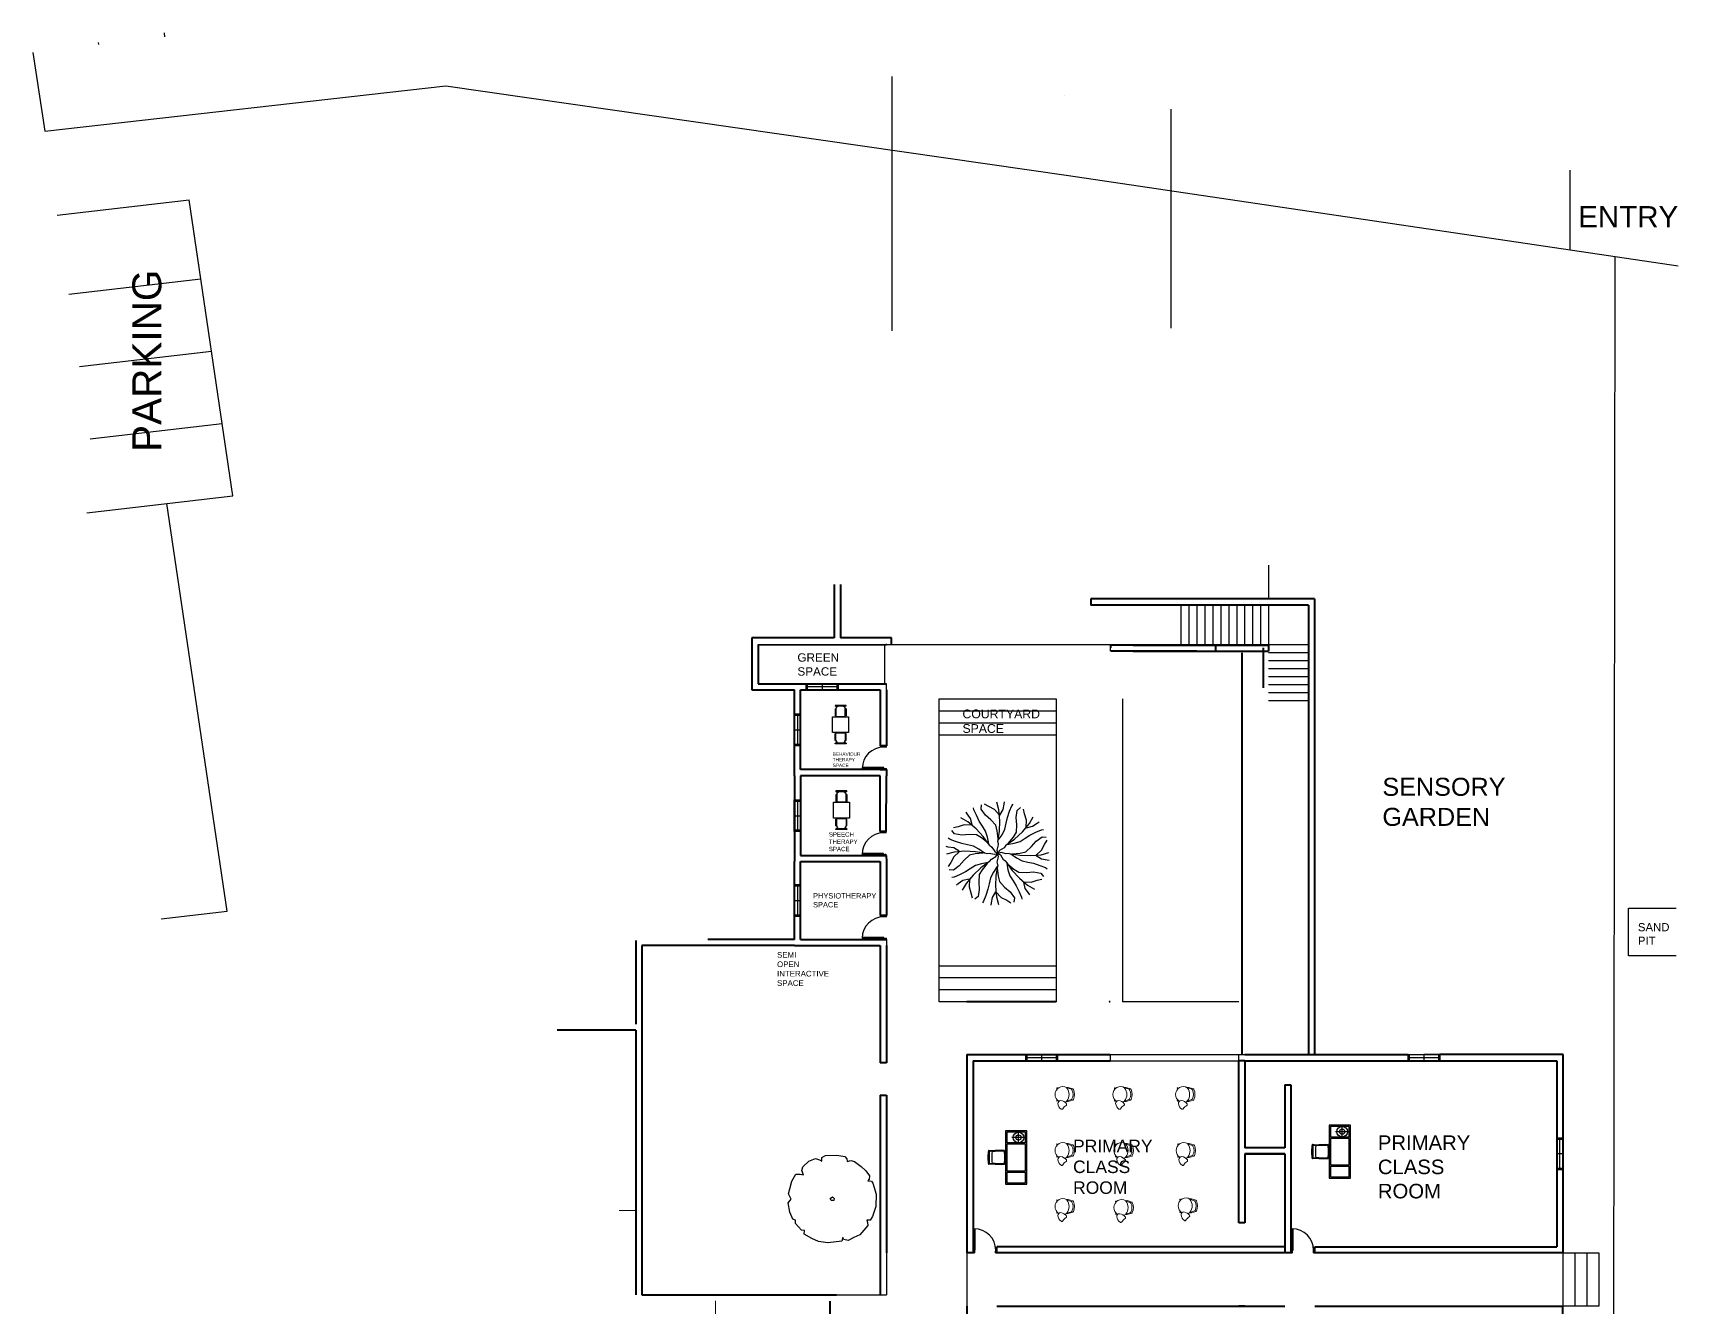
# Model space of a CAD drawing. Header units: metres. Extents: x -353 to 1688, y -477 to 135.
# Drawn here: x 848.8 to 910.7, y 55.9 to 103.8 of the extents above; entities that cross this region are included whole.
import ezdxf

# ---------------------------------------------------------------- set-up
doc = ezdxf.new("R2010")
doc.units = ezdxf.units.M
doc.header["$MEASUREMENT"] = 0
for name, color, linetype in [('door space', 1, 'Continuous'), ('FUR', 7, 'Continuous'), ('WINDOW', 10, 'Continuous')]:
    doc.layers.add(name, color=color, linetype=linetype)
doc.layers.add('ELEVATION', color=160, linetype='Continuous', lineweight=20)
doc.layers.add('WALL', color=2, linetype='Continuous', lineweight=40)
doc.layers.add('STAIR', color=231, linetype='Continuous', plot=False)
doc.layers.add('TEXT', color=141, linetype='Continuous', plot=False)
doc.styles.get("Standard").update_dxf_attribs({"font": 'arial.ttf'})

# ---------------------------------------------------------------- blocks, each defined once
blk = doc.blocks.new('BRANCHZ', base_point=(0.5, 0.5))
for p, q in [((0.876, 0.621), (0.934, 0.663)), ((0.934, 0.663), (0.976, 0.659)), ((0.533, 0.508), (0.5, 0.5)), ((0.584, 0.496), (0.533, 0.508)), ((0.613, 0.5), (0.584, 0.496)), ((0.613, 0.5), (0.717, 0.483)), ((0.629, 0.496), (0.684, 0.458)), ((0.642, 0.496), (0.721, 0.504)), ((0.721, 0.504), (0.776, 0.517)), ((0.776, 0.517), (0.83, 0.567)), ((0.821, 0.479), (0.926, 0.488)), ((0.83, 0.567), (0.876, 0.621)), ((0.876, 0.483), (0.93, 0.533)), ((0.926, 0.488), (1.001, 0.508)), ((0.93, 0.533), (0.959, 0.588)), ((0.959, 0.588), (0.984, 0.629)), ((0.684, 0.458), (0.738, 0.429)), ((0.717, 0.483), (0.821, 0.479)), ((0.738, 0.429), (0.796, 0.416)), ((0.796, 0.416), (0.851, 0.404)), ((0.851, 0.404), (0.913, 0.383)), ((0.876, 0.479), (0.93, 0.446)), ((0.913, 0.383), (0.967, 0.362)), ((0.93, 0.446), (0.984, 0.437)), ((0.967, 0.362), (0.984, 0.35)), ((0.984, 0.437), (1.005, 0.433))]:
    blk.add_line(p, q)
blk = doc.blocks.new('TREE-16')
at = {"xscale": 120, "yscale": 120, "zscale": 120}
for rotation in [90, 134.9999999999999, 44.99999999999985, 180, 224.9999999999999, 270, 314.9999999999998]:
    blk.add_blockref('BRANCHZ', (0, 0), dxfattribs=dict(at, rotation=rotation))
blk.add_blockref('BRANCHZ', (0, 0), dxfattribs=at)
blk = doc.blocks.new('A$C47EF7D3D')
for p, q in [((0, 675), (40, 675)), ((0, 125), (0, 675)), ((40, 125), (0, 125)), ((40, 125), (40, 675)), ((103, 607), (40, 607)), ((103, 193), (40, 193)), ((181, 675), (525, 675)), ((181, 675), (181, 635)), ((181, 125), (181, 165)), ((181, 125), (525, 125)), ((190, 635), (550, 635)), ((550, 165), (190, 165)), ((525, 675), (525, 635)), ((525, 125), (525, 165)), ((550, 635), (550, 165)), ((568, 800), (1368, 800)), ((568, 0), (568, 800)), ((1368, 0), (568, 0)), ((1368, 800), (1368, 0)), ((1746, 635), (1386, 635)), ((1386, 635), (1386, 165)), ((1386, 165), (1746, 165)), ((1755, 675), (1411, 675)), ((1411, 675), (1411, 635)), ((1411, 125), (1411, 165)), ((1755, 125), (1411, 125)), ((1755, 675), (1755, 635)), ((1755, 125), (1755, 165)), ((1834, 607), (1896, 607)), ((1834, 193), (1896, 193)), ((1936, 675), (1896, 675)), ((1896, 125), (1896, 675)), ((1896, 125), (1936, 125)), ((1936, 125), (1936, 675))]:
    blk.add_line(p, q)
for centre, start, end in [((190, 485), 90, 180), ((190, 315), 180, 270), ((1746, 485), 0, 90), ((1746, 315), 270, 0)]:
    blk.add_arc(centre, 150, start, end)
blk = doc.blocks.new('Simple tree 13_cad-block.com')
at = {"color": 0}
for points in [[(-1468, -1499), (-1766, -1175), (-1766, -1008), (-1883, -968), (-2037, -632), (-2103, -179), (-1973, -11), (-2089, 248), (-2025, 481), (-1935, 856), (-1740, 1192), (-1534, 1192), (-1378, 1153), (-1456, 1360), (-1416, 1541), (-1119, 1813), (-809, 1943), (-615, 1878), (-498, 1813), (-498, 1981), (-330, 2085), (227, 2098), (602, 2033), (692, 1917), (718, 1800), (886, 1839), (1068, 1800), (1391, 1555), (1611, 1348), (1779, 1115), (1766, 946), (1701, 868), (1883, 856), (1948, 752), (2102, 235), (2090, -361), (1934, -839), (1818, -1008), (1649, -1008), (1689, -1124), (1701, -1266), (1313, -1719), (1028, -1848), (757, -1991), (550, -1939), (511, -1848), (459, -2017), (-214, -2107), (-653, -2029), (-977, -1900), (-1352, -1681), (-1326, -1512)], [(-58, -76), (-97, 15), (6, 105), (84, 28), (71, -76)]]:
    blk.add_lwpolyline(points, close=True, dxfattribs=at)
blk = doc.blocks.new('Chair 001T')
at = {"lineweight": 18}
for p, q in [((-0.262, 0.497), (-0.209, 0.671)), ((0.262, 0.497), (0.209, 0.671)), ((-0.263, 0.49), (-0.259, 0.449)), ((-0.252, 0.44), (-0.193, 0.615)), ((-0.244, 0.086), (-0.229, 0.101)), ((-0.225, 0.066), (-0.209, 0.081)), ((0.252, 0.44), (0.193, 0.615)), ((0.225, 0.066), (0.209, 0.081)), ((0.244, 0.086), (0.229, 0.101)), ((0.263, 0.49), (0.259, 0.449))]:
    blk.add_line(p, q, dxfattribs=at)
for centre, radius, start, end in [((-0.168, 0.643), 0.05, 110.05096, 145.17761), ((-0.152, 0.586), 0.05, 110.05096, 145.17761), ((0, 0.283), 0.447, 65.49697, 114.50238), ((0, 0.335), 0.343, 60.49988, 119.50012), ((0.152, 0.586), 0.05, 34.82239, 69.94904), ((0.168, 0.643), 0.05, 34.82239, 69.94904), ((-0.248, 0.492), 0.015, 158.80491, 186.07821), ((-0.249, 0.45), 0.01, 186.07821, 309.07376), ((-0.234, 0.076), 0.014, 135, 315), ((0, 0.143), 0.385, 50.81559, 129.07376), ((0.234, 0.076), 0.014, 225, 45), ((0.33, 0.207), 0.1, 173.72269, 276.27731), ((0.528, 0.184), 0.3, 125.10365, 173.65115), ((0.249, 0.45), 0.01, 230.92624, 353.92179), ((0.248, 0.492), 0.015, 353.92179, 21.19509), ((0.307, 0.405), 0.3, 276.34885, 324.89635), ((0.379, 0.396), 0.0404, 31.89445, 124.5708), ((0.753, 0.629), 0.4, 211.89445, 238.12594), ((0.52, 0.256), 0.04, 324.89635, 58.12594)]:
    blk.add_arc(centre, radius, start, end, dxfattribs=at)
blk.add_ellipse((0, 0.288), major_axis=(-0.3, 0), ratio=0.958333, start_param=5.719729, end_param=7.853982, dxfattribs=at)
at = {"lineweight": 18, "extrusion": (0, 0, -1)}
for start_param, end_param in [(6.829419, 7.853982), (5.719729, 6.00949)]:
    blk.add_ellipse((0, 0.288), major_axis=(0.3, 0), ratio=0.958333, start_param=start_param, end_param=end_param, dxfattribs=at)

msp = doc.modelspace()

# ---------------------------------------------------------------- linework, layer by layer
for p, q in [((908.24226, 32.22081), (908.32444, 95.34035)), ((895.28288, 83.72673), (895.28288, 82.45673)), ((891.98288, 82.22673), (891.98288, 80.72673)), ((892.88288, 82.22673), (892.88288, 80.72673)), ((895.28288, 82.22673), (895.28288, 80.72673)), ((880.90288, 80.72673), (880.90288, 80.76673)), ((889.32288, 80.74673), (889.32288, 80.49673)), ((895.28288, 80.72673), (891.98288, 80.72673)), ((880.90288, 79.03673), (880.90288, 79.26673)), ((880.67288, 76.03673), (877.67288, 76.03673)), ((880.67288, 69.64608), (880.67288, 69.64556)), ((880.90288, 65.00165), (880.90288, 69.41556)), ((883.93366, 65.31408), (889.32288, 65.31408)), ((884.16366, 65.31408), (889.32288, 65.31408)), ((894.16366, 65.31408), (894.39366, 65.31408)), ((880.67288, 63.78408), (880.67288, 63.78408)), ((880.67288, 63.78408), (880.67288, 63.78408)), ((883.93366, 58.08408), (883.93366, 56.08408)), ((883.93366, 57.85408), (884.16366, 57.85408)), ((885.06366, 58.08408), (894.16366, 58.08408)), ((885.06366, 57.85408), (894.39366, 57.85408)), ((907.70366, 57.85408), (907.70366, 55.85408)), ((883.93366, 56.08408), (883.93366, 55.85408))]:
    msp.add_line(p, q)
at = {"layer": 'Defpoints'}
for p, q in [((851.27091, 103.31417), (851.2599, 103.38853)), ((853.75497, 103.60588), (853.73296, 103.7546)), ((848.78685, 103.02246), (849.23267, 100.05578)), ((849.23267, 100.05578), (864.32151, 101.76595)), ((864.32151, 101.76595), (887.74872, 98.39308)), ((906.63005, 95.59174), (906.63005, 98.58911)), ((887.74872, 98.39308), (910.6924, 94.98902)), ((849.69419, 96.89274), (854.66232, 97.47615)), ((856.31038, 86.34238), (854.66232, 97.47615)), ((855.1018, 94.50715), (854.66232, 97.47615)), ((850.13368, 93.92373), (855.1018, 94.50715)), ((850.53654, 91.20214), (855.50466, 91.78556)), ((850.9394, 88.48055), (855.90752, 89.06397)), ((850.82132, 85.69779), (856.31038, 86.34238)), ((856.09698, 70.71081), (853.82632, 86.05067)), ((880.84439, 79.25272), (880.84439, 80.75054)), ((880.90288, 80.74673), (889.32288, 80.74673)), ((882.88541, 78.69828), (887.28541, 78.69828)), ((882.88541, 67.29828), (882.88541, 78.69828)), ((887.28541, 78.69828), (887.28541, 67.29828)), ((889.78541, 78.69828), (889.78541, 67.29828)), ((853.61291, 70.4191), (856.09698, 70.71081)), ((908.8203, 70.82916), (910.6203, 70.82916)), ((908.8203, 69.02916), (908.8203, 70.82916)), ((880.90191, 69.64608), (880.90288, 69.41556)), ((910.6203, 69.02916), (908.8203, 69.02916)), ((887.28541, 67.29828), (882.88541, 67.29828)), ((889.28541, 67.31408), (889.28541, 67.29828)), ((880.90288, 57.85408), (880.90288, 56.27423)), ((879.0215, 56.27423), (880.90288, 56.27423))]:
    msp.add_line(p, q, dxfattribs=at)
at = {"layer": 'door space'}
for p, q in [((880.80361, 76.93326), (880.80361, 76.88826)), ((880.90361, 76.93326), (880.80361, 76.93326)), ((880.84361, 76.88826), (880.80361, 76.88826)), ((880.84361, 76.88826), (880.84361, 76.88326)), ((880.90361, 76.88326), (880.84361, 76.88326)), ((880.90361, 76.88326), (880.90361, 76.93326)), ((880.80361, 76.11326), (879.99361, 76.11326)), ((879.99361, 76.07826), (880.80361, 76.07826)), ((880.80361, 76.07826), (880.80361, 76.11326)), ((880.80361, 76.07826), (880.80361, 76.03326)), ((880.80361, 76.07826), (880.84361, 76.07826)), ((880.80361, 76.03326), (880.90361, 76.03326)), ((880.84361, 76.08326), (880.84361, 76.07826)), ((880.84361, 76.08326), (880.90361, 76.08326)), ((880.90361, 76.03326), (880.90361, 76.08326)), ((880.7983, 73.70422), (880.7983, 73.65922)), ((880.8983, 73.70422), (880.7983, 73.70422)), ((880.8983, 73.65422), (880.8983, 73.70422)), ((880.8383, 73.65922), (880.7983, 73.65922)), ((880.8383, 73.65922), (880.8383, 73.65422)), ((880.8983, 73.65422), (880.8383, 73.65422)), ((880.7983, 72.88422), (879.9883, 72.88422)), ((879.9883, 72.84922), (880.7983, 72.84922)), ((880.7983, 72.84922), (880.7983, 72.88422)), ((880.7983, 72.84922), (880.7983, 72.80422)), ((880.7983, 72.84922), (880.8383, 72.84922)), ((880.7983, 72.80422), (880.8983, 72.80422)), ((880.8383, 72.85422), (880.8383, 72.84922)), ((880.8383, 72.85422), (880.8983, 72.85422)), ((880.8983, 72.80422), (880.8983, 72.85422)), ((880.80226, 70.54623), (880.80226, 70.50123)), ((880.90226, 70.54623), (880.80226, 70.54623)), ((880.84226, 70.50123), (880.80226, 70.50123)), ((880.84226, 70.50123), (880.84226, 70.49623)), ((880.90226, 70.49623), (880.84226, 70.49623)), ((880.90226, 70.49623), (880.90226, 70.54623)), ((880.80226, 69.72623), (879.99226, 69.72623)), ((879.99226, 69.69123), (880.80226, 69.69123)), ((880.80226, 69.69123), (880.80226, 69.72623)), ((880.80226, 69.69123), (880.80226, 69.64623)), ((880.80226, 69.69123), (880.84226, 69.69123)), ((880.80226, 69.64623), (880.90226, 69.64623)), ((880.84226, 69.69623), (880.84226, 69.69123)), ((880.84226, 69.69623), (880.90226, 69.69623)), ((880.90226, 69.64623), (880.90226, 69.69623)), ((884.20685, 58.76476), (884.20685, 57.95476)), ((884.24185, 57.95476), (884.24185, 58.76476)), ((896.16858, 58.76408), (896.16858, 57.95408)), ((896.20358, 57.95408), (896.20358, 58.76408)), ((884.20685, 57.95476), (884.16185, 57.95476)), ((884.16185, 57.95476), (884.16185, 57.85476)), ((884.16185, 57.85476), (884.21185, 57.85476)), ((884.20685, 57.95476), (884.24185, 57.95476)), ((884.20685, 57.95476), (884.20685, 57.91476)), ((884.21185, 57.91476), (884.20685, 57.91476)), ((884.21185, 57.91476), (884.21185, 57.85476)), ((885.01685, 57.91476), (885.01185, 57.91476)), ((885.01185, 57.85476), (885.01185, 57.91476)), ((885.01185, 57.85476), (885.06185, 57.85476)), ((885.06185, 57.95476), (885.01685, 57.95476)), ((885.01685, 57.91476), (885.01685, 57.95476)), ((885.06185, 57.85476), (885.06185, 57.95476)), ((896.16858, 57.95408), (896.12358, 57.95408)), ((896.12358, 57.95408), (896.12358, 57.85408)), ((896.12358, 57.85408), (896.17358, 57.85408)), ((896.16858, 57.95408), (896.20358, 57.95408)), ((896.16858, 57.95408), (896.16858, 57.91408)), ((896.17358, 57.91408), (896.16858, 57.91408)), ((896.17358, 57.91408), (896.17358, 57.85408)), ((896.97858, 57.91408), (896.97358, 57.91408)), ((896.97358, 57.85408), (896.97358, 57.91408)), ((896.97358, 57.85408), (897.02358, 57.85408)), ((897.02358, 57.95408), (896.97858, 57.95408)), ((896.97858, 57.91408), (896.97858, 57.95408)), ((897.02358, 57.85408), (897.02358, 57.95408))]:
    msp.add_line(p, q, dxfattribs=at)
for centre, major_axis in [((880.80361, 76.07826), (-0.57276, -0.57276)), ((880.7983, 72.84922), (-0.57276, -0.57276)), ((880.80226, 69.69123), (-0.57276, -0.57276)), ((884.20685, 57.95476), (-0.57276, 0.57276)), ((896.16858, 57.95408), (-0.57276, 0.57276))]:
    msp.add_ellipse(centre, major_axis=major_axis, ratio=1, start_param=3.92699082, end_param=5.49778714, dxfattribs=at)
at = {"layer": 'ELEVATION'}
for p, q in [((871.44887, 59.4474), (870.84887, 59.4474)), ((871.44887, 59.4474), (870.84887, 59.4474)), ((871.44887, 59.4474), (870.84887, 59.4474)), ((874.46624, 56.04644), (874.46617, 56.04423)), ((874.46617, 56.04423), (874.46617, 55.44423))]:
    msp.add_line(p, q, dxfattribs=at)
at = {"layer": 'FUR'}
for p, q in [((897.56481, 62.66286), (897.56481, 60.66286)), ((898.36481, 62.66286), (897.56481, 62.66286)), ((897.61481, 62.61286), (897.61481, 62.21286)), ((898.31481, 62.61286), (897.61481, 62.61286)), ((898.05281, 62.16386), (898.05281, 62.66386)), ((898.31481, 62.21286), (898.31481, 62.61286)), ((898.36481, 60.66286), (898.36481, 62.66286)), ((885.38599, 62.44554), (885.38599, 60.44554)), ((886.18599, 62.44554), (885.38599, 62.44554)), ((885.43599, 62.39554), (885.43599, 61.99554)), ((886.13599, 62.39554), (885.43599, 62.39554)), ((886.13599, 61.99554), (885.43599, 61.99554)), ((885.43599, 61.94554), (885.43599, 60.94554)), ((886.13599, 61.94554), (885.43599, 61.94554)), ((886.12399, 62.19654), (885.62399, 62.19654)), ((885.87399, 61.94654), (885.87399, 62.44654)), ((886.13599, 61.99554), (886.13599, 62.39554)), ((886.13599, 60.94554), (886.13599, 61.94554)), ((886.18599, 60.44554), (886.18599, 62.44554)), ((896.93948, 61.92972), (896.91926, 61.92972)), ((897.06115, 61.91339), (896.93948, 61.92972)), ((897.02541, 61.89302), (897.02873, 61.91774)), ((897.17481, 61.91694), (897.05909, 61.91332)), ((897.17481, 61.92186), (897.17481, 61.9221)), ((897.17481, 61.90286), (897.17481, 61.92186)), ((897.41965, 61.93459), (897.17965, 61.92709)), ((897.42481, 61.90458), (897.42481, 61.9296)), ((897.51965, 61.92771), (897.42481, 61.92475)), ((897.45965, 61.92584), (897.42481, 61.92475)), ((897.46481, 61.90583), (897.46481, 61.92084)), ((897.52431, 61.91886), (897.52481, 61.91886)), ((897.52442, 61.91536), (897.52481, 61.91521)), ((897.52453, 61.91185), (897.52483, 61.91185)), ((897.52481, 61.90771), (897.52481, 61.92272)), ((898.31481, 62.21286), (897.61481, 62.21286)), ((897.61481, 62.16286), (897.61481, 61.16286)), ((898.31481, 62.16286), (897.61481, 62.16286)), ((898.30281, 62.41386), (897.80281, 62.41386)), ((898.31481, 61.16286), (898.31481, 62.16286)), ((884.72099, 61.47554), (884.74124, 61.47554)), ((884.72099, 61.46554), (884.7411, 61.46554)), ((884.72099, 61.45554), (884.74102, 61.45554)), ((884.72099, 61.44354), (884.72099, 61.44557)), ((884.76599, 61.44454), (884.72099, 61.44454)), ((884.72099, 61.43354), (884.74102, 61.43354)), ((884.72099, 61.42354), (884.7411, 61.42354)), ((884.72099, 61.41354), (884.74124, 61.41354)), ((884.76066, 61.7124), (884.74045, 61.7124)), ((884.74099, 61.44354), (884.74099, 61.44554)), ((884.76599, 61.44554), (884.74102, 61.45554)), ((884.76599, 61.44354), (884.74102, 61.43354)), ((884.76599, 61.44554), (884.7411, 61.46554)), ((884.76599, 61.44354), (884.7411, 61.42354)), ((884.76599, 61.44554), (884.74124, 61.47554)), ((884.76599, 61.44354), (884.74124, 61.41354)), ((884.88234, 61.69607), (884.76066, 61.7124)), ((884.88106, 61.67101), (884.78194, 61.68432)), ((884.8466, 61.6757), (884.84991, 61.70042)), ((884.99599, 61.69962), (884.88028, 61.696)), ((884.99638, 61.67462), (884.88106, 61.67101)), ((884.99599, 61.70454), (884.99599, 61.70478)), ((884.99599, 61.68554), (884.99599, 61.70454)), ((884.99599, 61.67976), (884.99599, 61.68554)), ((885.24084, 61.71727), (885.00084, 61.70977)), ((885.24115, 61.68227), (885.00115, 61.67477)), ((885.24638, 61.68243), (885.24115, 61.68227)), ((885.24599, 61.68726), (885.24599, 61.71228)), ((885.34084, 61.71039), (885.24599, 61.70743)), ((885.28084, 61.70852), (885.24599, 61.70743)), ((885.34115, 61.68539), (885.24638, 61.68243)), ((885.28115, 61.68352), (885.24638, 61.68243)), ((885.28599, 61.68851), (885.28599, 61.70352)), ((885.34115, 61.68539), (885.33568, 61.68522)), ((885.34549, 61.70153), (885.34599, 61.70153)), ((885.3456, 61.69804), (885.34599, 61.69789)), ((885.34572, 61.69453), (885.34602, 61.69453)), ((885.34599, 61.69039), (885.34599, 61.7054)), ((896.89981, 61.69286), (896.92006, 61.69286)), ((896.89981, 61.68286), (896.91992, 61.68286)), ((896.89981, 61.67286), (896.91984, 61.67286)), ((896.89981, 61.66086), (896.89981, 61.66289)), ((896.94481, 61.66186), (896.89981, 61.66186)), ((896.89981, 61.65086), (896.91984, 61.65086)), ((896.89981, 61.64086), (896.91992, 61.64086)), ((896.89981, 61.63086), (896.92006, 61.63086)), ((896.93948, 61.39401), (896.91926, 61.39401)), ((896.91981, 61.66086), (896.91981, 61.66286)), ((896.94481, 61.66286), (896.91984, 61.67286)), ((896.94481, 61.66086), (896.91984, 61.65086)), ((896.94481, 61.66286), (896.91992, 61.68286)), ((896.94481, 61.66086), (896.91992, 61.64086)), ((896.94481, 61.66286), (896.92006, 61.69286)), ((896.94481, 61.66086), (896.92006, 61.63086)), ((897.06115, 61.41034), (896.93948, 61.39401)), ((897.05987, 61.88833), (896.96076, 61.90164)), ((897.05987, 61.43539), (896.96076, 61.42209)), ((897.02541, 61.43071), (897.02873, 61.40599)), ((897.17481, 61.40679), (897.05909, 61.41041)), ((897.1752, 61.89194), (897.05987, 61.88833)), ((897.1752, 61.43179), (897.05987, 61.43539)), ((897.17481, 61.89708), (897.17481, 61.90286)), ((897.17481, 61.42664), (897.17481, 61.42086)), ((897.17481, 61.42086), (897.17481, 61.40186)), ((897.17481, 61.40186), (897.17481, 61.40163)), ((897.41965, 61.38913), (897.17965, 61.39663)), ((897.41996, 61.89959), (897.17996, 61.89209)), ((897.41996, 61.42414), (897.17996, 61.43164)), ((897.4252, 61.89975), (897.41996, 61.89959)), ((897.4252, 61.42398), (897.41996, 61.42414)), ((897.51965, 61.39601), (897.42442, 61.39899)), ((897.42481, 61.41914), (897.42481, 61.39413)), ((897.45965, 61.39789), (897.42481, 61.39898)), ((897.51965, 61.39601), (897.42481, 61.39898)), ((897.51996, 61.90271), (897.4252, 61.89975)), ((897.45996, 61.90084), (897.4252, 61.89975)), ((897.51996, 61.42102), (897.4252, 61.42398)), ((897.45996, 61.42289), (897.4252, 61.42398)), ((897.46481, 61.41789), (897.46481, 61.40289)), ((897.51996, 61.90271), (897.5145, 61.90254)), ((897.51996, 61.42102), (897.5145, 61.42119)), ((897.52431, 61.40487), (897.52481, 61.40487)), ((897.52442, 61.40837), (897.52481, 61.40851)), ((897.52453, 61.41187), (897.52483, 61.41187)), ((897.52481, 61.41602), (897.52481, 61.40101)), ((884.76066, 61.17669), (884.74045, 61.17669)), ((884.88234, 61.19302), (884.76066, 61.17669)), ((884.88106, 61.21807), (884.78194, 61.20477)), ((884.8466, 61.21339), (884.84991, 61.18867)), ((884.99599, 61.18947), (884.88028, 61.19308)), ((884.99638, 61.21447), (884.88106, 61.21807)), ((884.99599, 61.20932), (884.99599, 61.20354)), ((884.99599, 61.20354), (884.99599, 61.18454)), ((884.99599, 61.18454), (884.99599, 61.18431)), ((885.24084, 61.17181), (885.00084, 61.17931)), ((885.24115, 61.20682), (885.00115, 61.21432)), ((885.24638, 61.20666), (885.24115, 61.20682)), ((885.34084, 61.17869), (885.2456, 61.18167)), ((885.24599, 61.20182), (885.24599, 61.17681)), ((885.28084, 61.18057), (885.24599, 61.18166)), ((885.34084, 61.17869), (885.24599, 61.18166)), ((885.34115, 61.20369), (885.24638, 61.20666)), ((885.28115, 61.20557), (885.24638, 61.20666)), ((885.28599, 61.20057), (885.28599, 61.18556)), ((885.34115, 61.20369), (885.33568, 61.20386)), ((885.34549, 61.18755), (885.34599, 61.18755)), ((885.3456, 61.19105), (885.34599, 61.19119)), ((885.34572, 61.19455), (885.34602, 61.19455)), ((885.34599, 61.1987), (885.34599, 61.18369)), ((885.43599, 60.94554), (886.13599, 60.94554)), ((885.43599, 60.89554), (885.43599, 60.49554)), ((885.43599, 60.89554), (886.13599, 60.89554)), ((886.13599, 60.49554), (886.13599, 60.89554)), ((897.61481, 61.16286), (898.31481, 61.16286)), ((897.61481, 61.11286), (897.61481, 60.71286)), ((897.61481, 61.11286), (898.31481, 61.11286)), ((897.61481, 60.71286), (898.31481, 60.71286)), ((898.31481, 60.71286), (898.31481, 61.11286)), ((885.38599, 60.44554), (886.18599, 60.44554)), ((885.43599, 60.49554), (886.13599, 60.49554)), ((897.56481, 60.66286), (898.36481, 60.66286))]:
    msp.add_line(p, q, dxfattribs=at)
for centre, major_axis, start_param, end_param in [((898.05281, 62.41386), (-0.14142, 0.14142), 5.49778714, 11.78097245), ((885.87399, 62.19654), (-0.14142, 0.14142), 5.49778714, 11.78097245), ((885.87399, 62.19654), (-0.07071, -0.07071), 3.92699082, 10.21017612), ((898.73981, 61.66286), (-1.30108, 1.30108), 0.63985589, 0.76909309), ((898.73981, 61.66286), (-1.28693, 1.28693), 0.63824494, 0.7689139), ((897.17981, 61.9221), (-0.00354, -0.00354), 3.95823065, 5.49778714), ((897.41981, 61.9296), (-0.00354, -0.00354), 2.35619449, 3.95823065), ((897.45981, 61.92084), (-0.00354, -0.00354), 2.35619449, 3.95823065), ((897.45981, 61.90583), (-0.00354, -0.00354), 0.816638, 2.35619449), ((897.51981, 61.92272), (-0.00354, -0.00354), 2.35619449, 3.95823065), ((897.51981, 61.90771), (-0.00354, 0.00354), 2.38743432, 3.92699082), ((898.05281, 62.41386), (-0.07071, -0.07071), 3.92699082, 10.21017612), ((884.72099, 61.47054), (-0.00354, 0.00354), 5.49778714, 8.6393798), ((884.72099, 61.46054), (-0.00354, 0.00354), 5.49778714, 8.6393798), ((884.72099, 61.45054), (-0.00354, 0.00354), 5.49778714, 8.6393798), ((884.72099, 61.43854), (-0.00354, 0.00354), 5.49778714, 8.6393798), ((884.72099, 61.42854), (-0.00354, 0.00354), 5.49778714, 8.6393798), ((884.72099, 61.41854), (-0.00354, 0.00354), 5.49778714, 8.6393798), ((886.56099, 61.44554), (-1.30108, 1.30108), 0.63985589, 0.76909309), ((886.56099, 61.44354), (-1.30108, -1.30108), -0.76909309, -0.63985589), ((884.74099, 61.47054), (-0.00354, 0.00354), 5.49778714, 8.6393798), ((884.74099, 61.46054), (-0.00354, 0.00354), 5.49778714, 8.6393798), ((884.74099, 61.45054), (-0.00354, 0.00354), 5.49778714, 8.6393798), ((884.74099, 61.43854), (-0.00354, 0.00354), 5.49778714, 8.6393798), ((884.74099, 61.42854), (-0.00354, 0.00354), 5.49778714, 8.6393798), ((884.74099, 61.41854), (-0.00354, 0.00354), 5.49778714, 8.6393798), ((886.56099, 61.44554), (-1.28693, 1.28693), 0.63824494, 0.7689139), ((886.56099, 61.44354), (-1.28693, -1.28693), -0.7689139, -0.63824494), ((886.56099, 61.44554), (-1.26926, 1.26926), 0.65198164, 0.78595527), ((886.56099, 61.44354), (-1.26926, -1.26926), -0.78595527, -0.65198164), ((886.56099, 61.44554), (-1.19855, -1.19855), -0.91332448, -0.78539816), ((886.56099, 61.44354), (-1.19855, 1.19855), 0.78539816, 0.91332448), ((884.86643, 61.65977), (-0.00959, -0.00959), 2.50567038, 3.58377125), ((884.8929, 61.65967), (-0.00936, 0.00936), 6.01224361, 6.90797328), ((885.00099, 61.70478), (-0.00354, -0.00354), 3.95823065, 5.49778714), ((885.00099, 61.67976), (-0.00354, 0.00354), 0.78539816, 2.38743432), ((885.24099, 61.71228), (-0.00354, -0.00354), 2.35619449, 3.95823065), ((885.24099, 61.68726), (-0.00354, 0.00354), 2.38743432, 3.92699082), ((885.28099, 61.70352), (-0.00354, -0.00354), 2.35619449, 3.95823065), ((885.28099, 61.68851), (-0.00354, -0.00354), 0.816638, 2.35619449), ((885.33599, 61.67523), (-0.00707, 0.00707), 3.92699082, 5.52902698), ((885.34099, 61.7054), (-0.00354, -0.00354), 2.35619449, 3.95823065), ((885.34099, 61.69039), (-0.00354, 0.00354), 2.38743432, 3.92699082), ((883.51603, 61.44038), (-1.30459, 1.30459), 3.92978691, 4.05462453), ((883.51603, 61.4487), (-1.30459, -1.30459), 2.22856078, 2.3533984), ((896.89981, 61.68786), (-0.00354, 0.00354), 5.49778714, 8.6393798), ((896.89981, 61.67786), (-0.00354, 0.00354), 5.49778714, 8.6393798), ((896.89981, 61.66786), (-0.00354, 0.00354), 5.49778714, 8.6393798), ((896.89981, 61.65586), (-0.00354, 0.00354), 5.49778714, 8.6393798), ((896.89981, 61.64586), (-0.00354, 0.00354), 5.49778714, 8.6393798), ((896.89981, 61.63586), (-0.00354, 0.00354), 5.49778714, 8.6393798), ((898.73981, 61.66086), (-1.30108, -1.30108), -0.76909309, -0.63985589), ((896.91981, 61.68786), (-0.00354, 0.00354), 5.49778714, 8.6393798), ((896.91981, 61.67786), (-0.00354, 0.00354), 5.49778714, 8.6393798), ((896.91981, 61.66786), (-0.00354, 0.00354), 5.49778714, 8.6393798), ((896.91981, 61.65586), (-0.00354, 0.00354), 5.49778714, 8.6393798), ((896.91981, 61.64586), (-0.00354, 0.00354), 5.49778714, 8.6393798), ((896.91981, 61.63586), (-0.00354, 0.00354), 5.49778714, 8.6393798), ((898.73981, 61.66086), (-1.28693, -1.28693), -0.7689139, -0.63824494), ((898.73981, 61.66286), (-1.26926, 1.26926), 0.65198164, 0.78595527), ((898.73981, 61.66086), (-1.26926, -1.26926), -0.78595527, -0.65198164), ((898.73981, 61.66286), (-1.19855, -1.19855), -0.91332448, -0.78539816), ((898.73981, 61.66086), (-1.19855, 1.19855), 0.78539816, 0.91332448), ((897.04524, 61.87709), (-0.00959, -0.00959), 2.50567038, 3.58377125), ((897.04524, 61.44664), (-0.00959, 0.00959), 2.69941406, 3.77751493), ((897.07172, 61.87699), (-0.00936, 0.00936), 6.01224361, 6.90797328), ((897.07172, 61.44674), (-0.00936, -0.00936), -0.62478797, 0.27094169), ((897.17981, 61.89708), (-0.00354, 0.00354), 0.78539816, 2.38743432), ((897.17981, 61.42664), (-0.00354, -0.00354), 3.89575098, 5.49778714), ((897.17981, 61.40163), (-0.00354, 0.00354), 0.78539816, 2.32495466), ((897.41981, 61.39413), (-0.00354, 0.00354), 2.32495466, 3.92699082), ((897.41981, 61.90458), (-0.00354, 0.00354), 2.38743432, 3.92699082), ((897.41981, 61.41914), (-0.00354, -0.00354), 2.35619449, 3.89575098), ((897.45981, 61.40289), (-0.00354, 0.00354), 2.32495466, 3.92699082), ((897.45981, 61.41789), (-0.00354, 0.00354), 3.92699082, 5.46654731), ((897.51481, 61.89255), (-0.00707, 0.00707), 3.92699082, 5.52902698), ((897.51481, 61.43118), (-0.00707, -0.00707), 0.75415833, 2.35619449), ((897.51981, 61.40101), (-0.00354, 0.00354), 2.32495466, 3.92699082), ((897.51981, 61.41602), (-0.00354, -0.00354), 2.35619449, 3.89575098), ((895.69485, 61.65771), (-1.30459, 1.30459), 3.92978691, 4.05462453), ((895.69485, 61.66602), (-1.30459, -1.30459), 2.22856078, 2.3533984), ((884.86643, 61.22932), (-0.00959, 0.00959), 2.69941406, 3.77751493), ((884.8929, 61.22941), (-0.00936, -0.00936), -0.62478797, 0.27094169), ((885.00099, 61.20932), (-0.00354, -0.00354), 3.89575098, 5.49778714), ((885.00099, 61.18431), (-0.00354, 0.00354), 0.78539816, 2.32495466), ((885.24099, 61.17681), (-0.00354, 0.00354), 2.32495466, 3.92699082), ((885.24099, 61.20182), (-0.00354, -0.00354), 2.35619449, 3.89575098), ((885.28099, 61.18556), (-0.00354, 0.00354), 2.32495466, 3.92699082), ((885.28099, 61.20057), (-0.00354, 0.00354), 3.92699082, 5.46654731), ((885.33599, 61.21386), (-0.00707, -0.00707), 0.75415833, 2.35619449), ((885.34099, 61.18369), (-0.00354, 0.00354), 2.32495466, 3.92699082), ((885.34099, 61.1987), (-0.00354, -0.00354), 2.35619449, 3.89575098)]:
    msp.add_ellipse(centre, major_axis=major_axis, ratio=1, start_param=start_param, end_param=end_param, dxfattribs=at)
at = {"layer": 'STAIR'}
for p, q in [((881.12018, 92.54673), (881.12018, 102.11375)), ((891.62018, 92.64673), (891.62018, 100.89022)), ((891.98288, 82.22673), (891.98288, 80.72673)), ((892.28288, 82.22673), (892.28288, 80.72673)), ((892.58288, 82.22673), (892.58288, 80.72673)), ((892.88288, 82.22673), (892.88288, 80.72673)), ((893.18288, 82.22673), (893.18288, 80.72673)), ((893.48288, 82.22673), (893.48288, 80.72673)), ((893.78288, 82.22673), (893.78288, 80.72673)), ((894.08288, 82.22673), (894.08288, 80.72673)), ((894.38288, 82.22673), (894.38288, 80.72673)), ((894.68288, 82.22673), (894.68288, 80.72673)), ((894.98288, 82.22673), (894.98288, 80.72673)), ((895.28288, 82.22673), (895.28288, 80.72673)), ((896.78288, 80.72673), (895.28288, 80.72673)), ((896.78288, 80.42673), (895.28288, 80.42673)), ((896.78288, 80.12673), (895.28288, 80.12673)), ((896.78288, 79.82673), (895.28288, 79.82673)), ((896.78288, 79.52673), (895.28288, 79.52673)), ((896.78288, 79.22673), (895.28288, 79.22673)), ((896.78288, 78.92673), (895.28288, 78.92673)), ((896.78288, 78.62673), (895.28288, 78.62673)), ((882.88541, 78.24828), (887.28541, 78.24828)), ((882.88541, 77.79828), (887.28541, 77.79828)), ((882.88541, 77.34828), (887.28541, 77.34828)), ((887.28541, 68.64828), (882.88541, 68.64828)), ((887.28541, 68.19828), (882.88541, 68.19828)), ((887.28541, 67.74828), (882.88541, 67.74828)), ((906.35366, 57.85408), (907.70366, 57.85408)), ((906.35366, 57.85408), (906.35393, 55.85408)), ((906.80366, 57.85408), (906.80366, 55.85408)), ((907.25366, 57.85408), (907.25366, 55.85408)), ((907.70366, 57.85408), (907.70366, 55.85408)), ((907.70366, 55.85408), (906.35366, 55.85408))]:
    msp.add_line(p, q, dxfattribs=at)
at = {"layer": 'WALL'}
for p, q in [((887.60896, 101.39308), (887.60896, 101.39308)), ((878.94288, 82.99673), (878.94288, 80.99673)), ((879.17288, 82.99673), (879.17288, 80.99673)), ((888.59288, 82.45673), (888.59288, 82.22673)), ((897.01288, 82.45673), (888.59288, 82.45673)), ((897.01288, 82.45673), (897.01288, 80.42673)), ((896.78288, 82.22673), (888.59288, 82.22673)), ((896.78288, 82.22673), (896.78288, 80.42673)), ((878.94288, 80.99673), (875.84288, 80.99673)), ((875.84288, 80.99673), (875.84288, 79.03673)), ((876.06985, 80.72673), (880.90288, 80.74673)), ((876.07288, 80.72673), (876.07288, 79.26673)), ((881.09117, 80.99673), (879.17288, 80.99673)), ((881.09117, 80.74673), (881.09117, 80.99673)), ((889.35256, 80.61859), (889.35256, 80.71859)), ((892.58256, 80.71859), (889.35256, 80.71859)), ((892.58256, 80.48859), (889.35256, 80.48859)), ((890.18256, 80.71859), (895.28256, 80.71859)), ((890.18256, 80.48859), (895.28256, 80.48859)), ((893.28256, 80.71859), (893.28256, 80.48859)), ((895.08256, 80.61859), (895.08256, 79.11859)), ((895.28256, 80.71859), (895.28256, 80.48859)), ((894.28288, 80.42673), (894.28288, 65.31408)), ((896.78288, 80.42673), (896.78288, 65.31408)), ((897.01288, 80.42673), (897.01288, 65.31408)), ((876.07288, 79.26673), (880.90288, 79.26673)), ((875.84288, 79.03673), (877.44288, 79.03673)), ((877.44288, 75.80673), (877.44288, 79.03673)), ((877.67288, 79.03673), (880.67288, 79.03673)), ((877.67288, 76.03673), (877.67288, 79.03673)), ((880.67288, 79.03673), (880.67309, 76.93654)), ((880.90288, 79.03673), (880.90288, 76.93654)), ((880.90309, 76.93654), (880.67309, 76.93654)), ((877.44288, 75.80673), (877.44288, 72.57673)), ((880.67288, 76.03673), (877.67288, 76.03673)), ((880.67288, 75.80673), (877.67288, 75.80673)), ((877.67288, 75.80673), (877.67288, 72.80673)), ((880.67288, 73.70662), (880.67288, 75.80673)), ((880.67309, 76.03654), (880.90309, 76.03654)), ((880.89978, 73.70662), (880.90288, 75.80673)), ((880.90288, 76.03654), (880.90288, 75.80673)), ((880.89978, 73.70662), (880.66978, 73.70662)), ((877.44288, 69.64556), (877.44288, 72.57673)), ((877.67288, 72.80673), (880.67288, 72.80673)), ((877.67288, 72.57673), (880.67288, 72.57673)), ((877.67288, 69.64556), (877.67288, 72.57673)), ((880.66978, 72.80673), (880.66978, 72.80662)), ((880.66978, 72.80662), (880.89978, 72.80662)), ((880.67288, 72.57673), (880.67288, 70.54608)), ((880.89978, 72.80662), (880.90288, 72.57673)), ((880.90288, 72.57673), (880.90191, 70.54608)), ((880.90191, 70.54608), (880.67191, 70.54608)), ((871.47024, 69.61216), (871.47024, 66.46266)), ((871.70024, 69.41556), (871.70024, 56.27423)), ((877.44288, 69.41556), (871.70024, 69.41556)), ((877.44288, 69.64556), (874.181, 69.64556)), ((877.44288, 69.41556), (880.67288, 69.41556)), ((877.67288, 69.64556), (880.67288, 69.64556)), ((880.67191, 69.64608), (880.90191, 69.64608)), ((880.67288, 69.41556), (880.67288, 65.00165)), ((880.90288, 69.41556), (880.90288, 65.00165)), ((883.93366, 67.31408), (887.28541, 67.31408)), ((886.91366, 67.29828), (886.91366, 67.31408)), ((889.28541, 67.31408), (889.32288, 67.31408)), ((871.47024, 66.23266), (868.51281, 66.23266)), ((871.47024, 66.23266), (871.47024, 56.27423)), ((880.90288, 65.00165), (880.67288, 65.00165)), ((883.93366, 65.31408), (883.93366, 57.85408)), ((883.93366, 65.31408), (889.32288, 65.31408)), ((884.16366, 65.08408), (889.32288, 65.08408)), ((884.16366, 65.08408), (884.16366, 58.08408)), ((894.16366, 58.98408), (894.16366, 65.08408)), ((894.39366, 65.08408), (894.16366, 65.08408)), ((894.39366, 65.31408), (896.12366, 65.31408)), ((894.39366, 65.08408), (895.89366, 65.08408)), ((894.39366, 65.08408), (906.12366, 65.08408)), ((894.39366, 65.08408), (894.39366, 61.81408)), ((896.12366, 65.31408), (900.52946, 65.31408)), ((906.37027, 65.31408), (901.72946, 65.31499)), ((906.12366, 65.08408), (906.12366, 58.08408)), ((906.35366, 65.31408), (906.35366, 57.85408)), ((880.67288, 63.78408), (880.67288, 56.27423)), ((880.67288, 63.78408), (880.90288, 63.78408)), ((880.90288, 63.78408), (880.90288, 57.85408)), ((895.89366, 64.18408), (896.12366, 64.18408)), ((895.89366, 64.18408), (895.89366, 61.81408)), ((896.12366, 64.18408), (896.12366, 58.08408)), ((895.89366, 61.81408), (894.39366, 61.81408)), ((894.39366, 61.58408), (894.39366, 58.98408)), ((894.39366, 61.58408), (895.89366, 61.58408)), ((895.89366, 61.58408), (894.39366, 61.58408)), ((895.89366, 61.58408), (895.89366, 57.85408)), ((894.39366, 58.98408), (894.16366, 58.98408)), ((884.16366, 57.85408), (883.93366, 57.85408)), ((884.16366, 58.08408), (884.16366, 57.85408)), ((895.89366, 58.08408), (885.06366, 58.08408)), ((885.06366, 57.85408), (885.06366, 58.08408)), ((895.89366, 57.85408), (885.06366, 57.85408)), ((896.12366, 57.85408), (895.89366, 57.85408)), ((896.12358, 58.08399), (896.12358, 57.85399)), ((897.02358, 58.08399), (906.12366, 58.08408)), ((897.02358, 57.85399), (897.02358, 58.08399)), ((906.35366, 57.85408), (897.02358, 57.85408)), ((871.70024, 56.27423), (879.0215, 56.27423)), ((878.7915, 54.14423), (878.7915, 56.04423)), ((883.93366, 55.85408), (883.93366, 48.39408)), ((885.06371, 55.85408), (895.89049, 55.85408)), ((885.06371, 55.85408), (894.16366, 55.85408)), ((894.39366, 55.85408), (894.16366, 55.85408)), ((897.02358, 55.85279), (906.35366, 55.85408)), ((906.35366, 48.39408), (906.35366, 55.85408))]:
    msp.add_line(p, q, dxfattribs=at)
at = {"layer": 'WINDOW'}
for p, q in [((877.88788, 79.03673), (877.88788, 79.26673)), ((877.88788, 79.26673), (879.08788, 79.26673)), ((877.93788, 79.03673), (877.93788, 79.26673)), ((879.08788, 79.26673), (878.48788, 79.26673)), ((878.48788, 79.26673), (878.48788, 79.03673)), ((879.03788, 79.26673), (879.03788, 79.03673)), ((879.08788, 79.26673), (879.08788, 79.03673)), ((879.08788, 79.03673), (877.88788, 79.03673)), ((879.03788, 79.15173), (877.93788, 79.15173)), ((877.43922, 76.93673), (877.43922, 78.13673)), ((877.43922, 78.13673), (877.66922, 78.13673)), ((877.43922, 78.13673), (877.43922, 77.53673)), ((877.43922, 78.08673), (877.66922, 78.08673)), ((877.55422, 78.08673), (877.55422, 76.98673)), ((877.66922, 78.13673), (877.66922, 76.93673)), ((877.43922, 77.53673), (877.66922, 77.53673)), ((877.66922, 76.98673), (877.43922, 76.98673)), ((877.66922, 76.93673), (877.43922, 76.93673)), ((877.43622, 73.70486), (877.43622, 74.90486)), ((877.43622, 74.90486), (877.66622, 74.90486)), ((877.43622, 74.90486), (877.43622, 74.30486)), ((877.43622, 74.85486), (877.66622, 74.85486)), ((877.43622, 74.30486), (877.66622, 74.30486)), ((877.55122, 74.85486), (877.55122, 73.75486)), ((877.66622, 74.90486), (877.66622, 73.70486)), ((877.66622, 73.75486), (877.43622, 73.75486)), ((877.66622, 73.70486), (877.43622, 73.70486)), ((877.44288, 70.51114), (877.44288, 71.71114)), ((877.44288, 71.71114), (877.67288, 71.71114)), ((877.44288, 71.71114), (877.44288, 71.11114)), ((877.44288, 71.66114), (877.67288, 71.66114)), ((877.55788, 71.66114), (877.55788, 70.56114)), ((877.67288, 71.71114), (877.67288, 70.51114)), ((877.44288, 71.11114), (877.67288, 71.11114)), ((877.67288, 70.56114), (877.44288, 70.56114)), ((877.67288, 70.51114), (877.44288, 70.51114)), ((889.78541, 67.31408), (894.16366, 67.31408)), ((886.14327, 65.08316), (886.14327, 65.31408)), ((886.14327, 65.31408), (887.34327, 65.31408)), ((887.34327, 65.08408), (886.14327, 65.08408)), ((886.19327, 65.08408), (886.19327, 65.31408)), ((887.29327, 65.19908), (886.19327, 65.19908)), ((886.74327, 65.31408), (886.74327, 65.08408)), ((887.29327, 65.31408), (887.29327, 65.08408)), ((887.34327, 65.31408), (887.34327, 65.08408)), ((889.32288, 65.31408), (889.32288, 65.08408)), ((889.32288, 65.31408), (894.16366, 65.31408)), ((889.32288, 65.08408), (894.16366, 65.08408)), ((894.16366, 65.08408), (894.16366, 65.31408)), ((900.52946, 65.08408), (900.52946, 65.31499)), ((900.52946, 65.31499), (901.72946, 65.31499)), ((901.72946, 65.08499), (900.52946, 65.08499)), ((900.57946, 65.08499), (900.57946, 65.31499)), ((901.67946, 65.19999), (900.57946, 65.19999)), ((901.72946, 65.31499), (901.12946, 65.31499)), ((901.12946, 65.31499), (901.12946, 65.08499)), ((901.67946, 65.31499), (901.67946, 65.08499)), ((901.72946, 65.31499), (901.72946, 65.08499)), ((906.12366, 60.98408), (906.12366, 62.18408)), ((906.12366, 62.18408), (906.35366, 62.18408)), ((906.12366, 62.13408), (906.35366, 62.13408)), ((906.23866, 61.03408), (906.23866, 62.13408)), ((906.35366, 62.18408), (906.35366, 60.98408)), ((906.35366, 61.58408), (906.12366, 61.58408)), ((906.35366, 60.98408), (906.35366, 61.58408)), ((906.35366, 61.03408), (906.12366, 61.03408)), ((906.35366, 60.98408), (906.12366, 60.98408))]:
    msp.add_line(p, q, dxfattribs=at)

# ---------------------------------------------------------------- block references
at = {"xscale": 0.0007496668609228836, "yscale": 0.0007496668609228836, "zscale": 0.0007496668609228836, "rotation": 90}
for p in [(879.47748, 77.00317), (879.50784, 73.78208)]:
    msp.add_blockref('A$C47EF7D3D', p, dxfattribs=at)
at = {"color": 0, "xscale": 0.0320120484411144, "yscale": 0.0320120484411144, "zscale": 0.0320120484411144}
msp.add_blockref('TREE-16', (885.09099, 72.88308), dxfattribs=at)
at = {"lineweight": 13, "rotation": 270}
for p in [(887.24814, 63.81602), (889.42127, 63.81602), (891.78428, 63.81602), (887.24814, 61.7077), (889.46539, 61.7077), (891.80212, 61.7077), (887.24814, 59.59939), (889.46539, 59.55839), (891.88179, 59.62473)]:
    msp.add_blockref('Chair 001T', p, dxfattribs=at)
at = {"layer": 'Defpoints', "xscale": 0.0007859523054717703, "yscale": 0.0007859523054717703, "zscale": 0.0007859523054717703}
msp.add_blockref('Simple tree 13_cad-block.com', (878.86498, 59.88433), dxfattribs=at)

# ---------------------------------------------------------------- texts
at = {"layer": 'TEXT', "attachment_point": 1}
for s, width, gutter_width, insert, char_height in [('ENTRY', 0.1137345, 3.97206, (906.9359, 97.23727), 0.794412), ('GREEN SPACE', 0.0752314, 1.5772, (877.55423, 80.41401), 0.3154397), ('COURTYARD SPACE', 0.2376075, 1.64801, (883.76497, 78.29843), 0.3296019), ('BEHAVIOUR THERAPY SPACE', 0.0649805, 0.63609, (878.87976, 76.68467), 0.1272186), ('SENSORY GARDEN', 0.469782, 3.39108, (899.56561, 75.72996), 0.6782154), ('SPEECH THERAPY SPACE', 0.2742639, 0.82157, (878.73723, 73.68082), 0.1643146), ('PHYSIOTHERAPY SPACE', 0.0600503, 1.00245, (878.14249, 71.38937), 0.2004892), ('SAND PIT', 0.0374593, 1.5309, (909.17995, 70.26244), 0.30618), ('SEMI OPEN INTERACTIVE SPACE', 0.0741932, 1.05927, (876.78908, 69.17281), 0.2118534), ('PRIMARY CLASS ROOM', 0.0167674, 2.35009, (887.92667, 62.11285), 0.4700184), ('PRIMARY CLASS ROOM', 0.0194982, 2.73285, (899.39441, 62.27563), 0.5465697)]:
    msp.add_mtext_dynamic_manual_height_columns(s, width=width, gutter_width=gutter_width, heights=[0], dxfattribs=dict(at, insert=insert, char_height=char_height))
at = {"layer": 'TEXT', "insert": (852.52955, 87.99053), "char_height": 1.090517, "attachment_point": 1, "rotation": 90}
msp.add_mtext_dynamic_manual_height_columns('PARKING', width=0.5066842, gutter_width=5.45258, heights=[0], dxfattribs=at)

doc.saveas('drawing.dxf')
